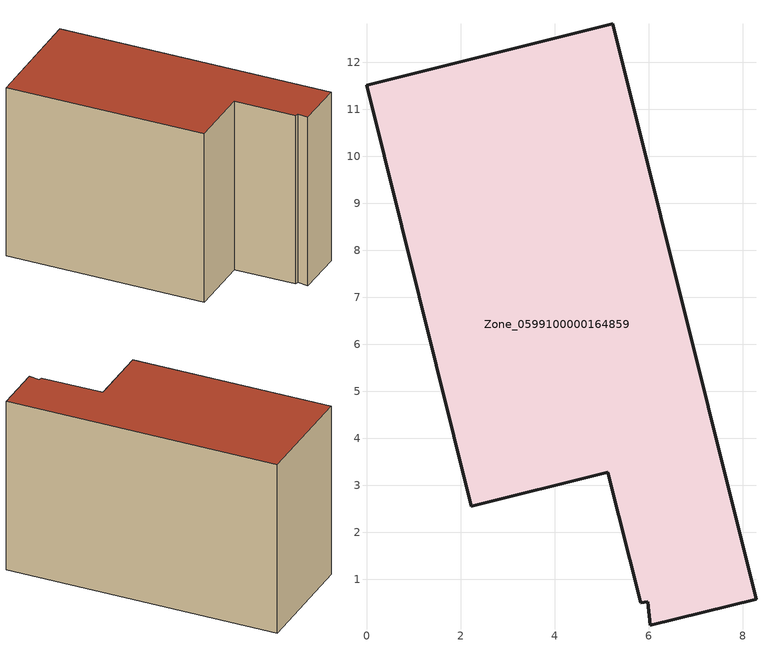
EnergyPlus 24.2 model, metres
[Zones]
Zone_0599100000164859
 floor ground (C_G): 5.13,3.28 2.23,2.56 0,11.52 5.24,12.83 8.29,0.57 6.04,0.02 5.98,0.52 5.83,0.5 z0
 wall outside (C_F): 5.24,12.83 0,11.52 2.23,2.56 5.13,3.28 5.83,0.5 5.98,0.52 6.04,0.02 8.29,0.57 5.24,12.83 z0:8.23
 roof outside (C_R): 5.83,0.5 5.98,0.52 6.04,0.02 8.29,0.57 5.24,12.83 0,11.52 2.23,2.56 5.13,3.28 z8.23
[BUILDING]
Pand.0599100000164859: North Axis=0; Terrain=City; Loads Convergence Tolerance Value=0.04; Temperature Convergence Tolerance Value=0.4; Solar Distribution=FullExterior; Maximum Number of Warmup Days=25; Minimum Number of Warmup Days=1
[Site:Location]
Rotterdam.The.Hague.AP_ZH_NLD Design_Conditions: Latitude=51.96; Longitude=4.45; Time Zone=1; Elevation=-4.5
[SITE:GROUNDTEMPERATURE:BUILDINGSURFACE]
18, 18, 18, 18, 18, 18, 18, 18, 18, 18, 18, 18
[MATERIAL] Thermal Absorptance=0.9; Solar Absorptance=0.7; Visible Absorptance=0.7
Name | Roughness | Thickness | Conductivity | Density | Specific Heat
G.TI.1975-1991 | MediumSmooth | 0.15 | 0.288461 | 540 | 1210
F.TI.1975-1991 | Rough | 0.3 | 0.230769 | 1920 | 840
R.TI.1975-1991 | MediumRough | 0.2 | 0.153846 | 1500 | 1000
[CONSTRUCTION]
C_G: G.TI.1975-1991
C_F: F.TI.1975-1991
C_R: R.TI.1975-1991
[ZONE]
Zone_0599100000164859: Type=1; Multiplier=1; Ceiling Height=Autocalculate; Volume=Autocalculate; Floor Area=autocalculate; Part of Total Floor Area=Yes
[ZONEINFILTRATION:DESIGNFLOWRATE]
Infil_Zone_0599100000164859: Zone or ZoneList or Space or SpaceList=Zone_0599100000164859; Schedule=AlwaysOn; Design Flow Rate Calculation Method=Flow/Area; Flow Rate per Floor Area=0.003; Constant Term Coefficient=1; Temperature Term Coefficient=0; Velocity Term Coefficient=0; Velocity Squared Term Coefficient=0
[HVACTEMPLATE:ZONE:IDEALLOADSAIRSYSTEM]
Zone_0599100000164859: Maximum Heating Supply Air Temperature=50; Minimum Cooling Supply Air Temperature=13; Maximum Heating Supply Air Humidity Ratio=0.0156; Minimum Cooling Supply Air Humidity Ratio=0.0077; Heating Limit=NoLimit; Cooling Limit=NoLimit; Dehumidification Control Type=ConstantSensibleHeatRatio; Cooling Sensible Heat Ratio=0.7; Dehumidification Setpoint=60; Humidification Control Type=None; Humidification Setpoint=30; Outdoor Air Method=None; Outdoor Air Flow Rate per Person=0.00944; Outdoor Air Flow Rate per Zone Floor Area=0; Outdoor Air Flow Rate per Zone=0; Demand Controlled Ventilation Type=None; Outdoor Air Economizer Type=NoEconomizer; Heat Recovery Type=None; Sensible Heat Recovery Effectiveness=0.7; Latent Heat Recovery Effectiveness=0.65
[ZONECONTROL:THERMOSTAT]
ThermostatControl_Zone_0599100000164859: Zone or ZoneList=Zone_0599100000164859; Control Type Schedule=DualSetpointControlType; Control 1=Thermostat_Zone_0599100000164859; Temperature Difference Between Cutout And Setpoint=0
[THERMOSTATSETPOINT:DUALSETPOINT]
Thermostat_Zone_0599100000164859: Heating Setpoint Temperature Schedule=HeatingSetpoint_Zone_0599100000164859; Cooling Setpoint Temperature Schedule=CoolingSetpoint_Zone_0599100000164859
[SCHEDULE:COMPACT]
HeatingSetpoint_Zone_0599100000164859: Through: 12/31, For: AllDays, Until: 24:00, 21
CoolingSetpoint_Zone_0599100000164859: Through: 12/31, For: AllDays, Until: 24:00, 24
DualSetpointControlType: Through: 12/31, For: AllDays, Until: 24:00, 4
AlwaysOn: Through: 12/31, For: AllDays, Until: 24:00, 1
